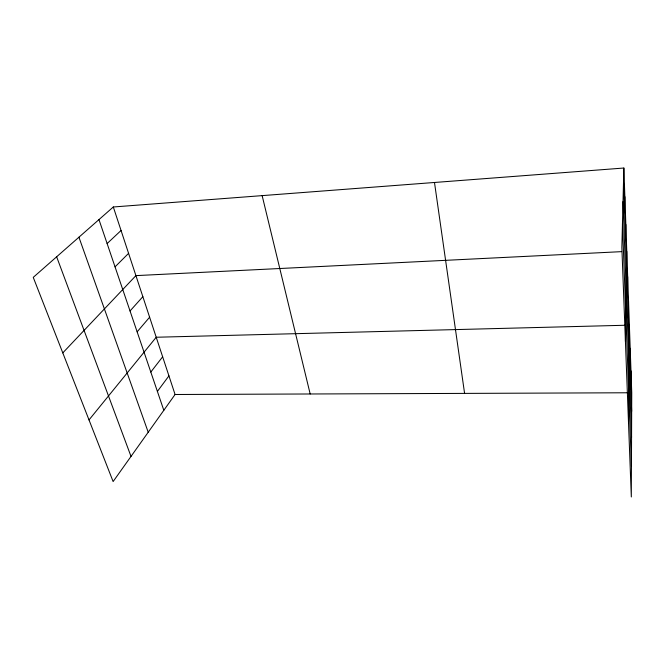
<?xml version="1.0" encoding="UTF-8"?>
<svg xmlns="http://www.w3.org/2000/svg" width="665" height="665" viewBox="0 0 665 665"><rect width="100%" height="100%" fill="white"/><g stroke="black" fill="none" stroke-linecap="round" stroke-linejoin="round"><path stroke-width="1" d="M630.877 389.05L630.985 370.862M630.063 366.124L630.187 348.327M628.516 423.164L629.373 325.152M628.359 318.178L628.541 301.287M627.469 293.099L627.677 276.707M625.416 341.444L626.787 251.387M625.566 239.732L625.84 224.487M624.56 211.304L624.867 196.715M623.861 168.029L621.858 247.538L631.318 496.971L631.75 392.757L623.861 168.029L113.316 206.981L33.25 277.363L113.117 481.56L175.07 394.495L113.316 206.981M157.397 391.411L168.935 375.866M150.814 372.051L162.651 356.789M89.01 419.931L156.217 337.246L625.324 325.252M137.14 331.843L149.617 317.213M130.041 310.962L142.859 296.673M62.793 352.891L135.926 275.618L621.667 251.644M115.045 266.856L128.586 253.348M107.115 243.556L121.055 230.481M175.07 394.495L627.727 392.774M56.65 256.798L131.013 456.406M78.927 237.214L148.212 432.233M98.969 219.591L163.814 410.305M262.143 195.626L310.181 393.979M434.486 182.476L464.586 393.397M622.457 223.789L631.442 466.356M623.512 181.919L631.675 411.327M623.014 201.578L631.567 437.337"/></g></svg>
